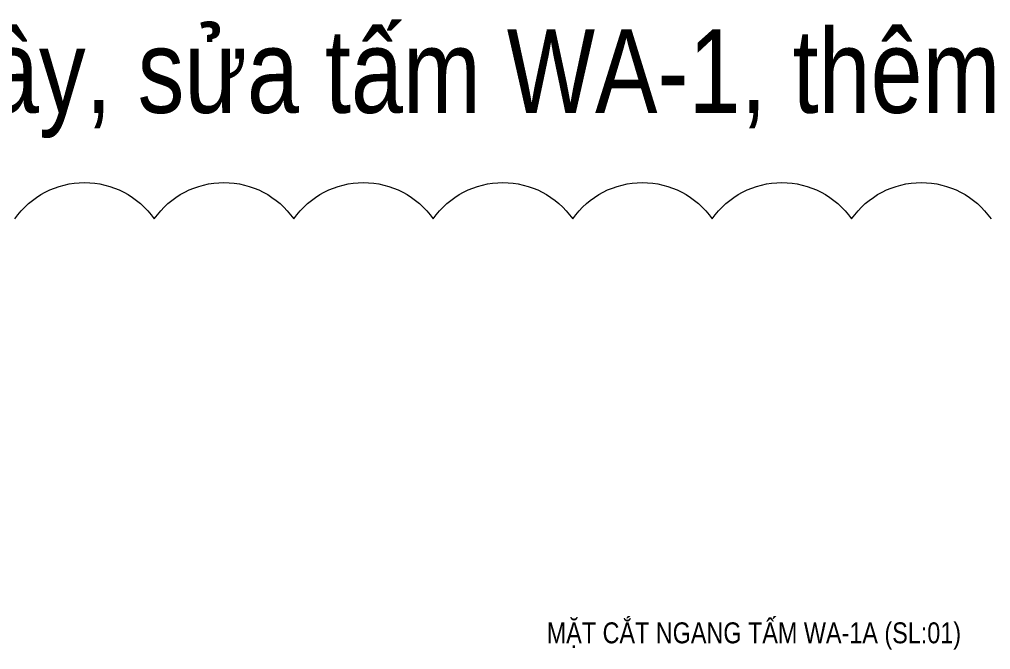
# Model space of a CAD drawing. Header units: millimetres. Extents: x -147841 to 368790, y -162721 to 84261.
# Drawn here: x 302871 to 309834, y -96772 to -92252 of the extents above; entities that cross this region are included whole.
import ezdxf
from ezdxf.enums import TextEntityAlignment as Align

# ---------------------------------------------------------------- set-up
doc = ezdxf.new("R2010")
doc.units = ezdxf.units.MM
doc.header["$LTSCALE"] = 1000
doc.header["$MEASUREMENT"] = 0
doc.layers.get('DEFPOINTS').update_dxf_attribs({"color": 5, "linetype": 'CONTINUOUS', "lineweight": 18})
doc.layers.add('KC-Text', color=31, linetype='CONTINUOUS')
doc.styles.add('ARIAL', font='arial.ttf', dxfattribs={"width": 0.7})

msp = doc.modelspace()

# ---------------------------------------------------------------- linework, layer by layer
at = {"layer": 'DEFPOINTS', "color": 2, "flags": 128}
msp.add_lwpolyline([(302837.53, -93682.28, -0.5205671), (303837.53, -93682.28, -0.5205671), (304837.53, -93682.28, -0.5205671), (305837.53, -93682.28, -0.5205671), (306837.53, -93682.28, -0.5205671), (307837.53, -93682.28, -0.5205671), (308837.53, -93682.28, -0.5205671), (309837.53, -93682.28, -0.5205671)], format="xyb", dxfattribs=at)

# ---------------------------------------------------------------- texts
at = {"layer": 'DEFPOINTS', "color": 2, "style": 'ARIAL', "width": 0.8}
msp.add_text('2017.12.16. sửa mb tường vây, sửa tấm WA-1, thêm 1 tấm WA-1A', height=600, dxfattribs=at).set_placement((294106.26, -92922.01))
at = {"layer": 'KC-Text', "color": 1, "style": 'ARIAL', "width": 0.8}
msp.add_text('MẶT CẮT NGANG TẤM WA-1A (SL:01)', height=150, dxfattribs=at).set_placement((308136.94, -96726.78), align=Align.CENTER)

doc.saveas('drawing.dxf')
